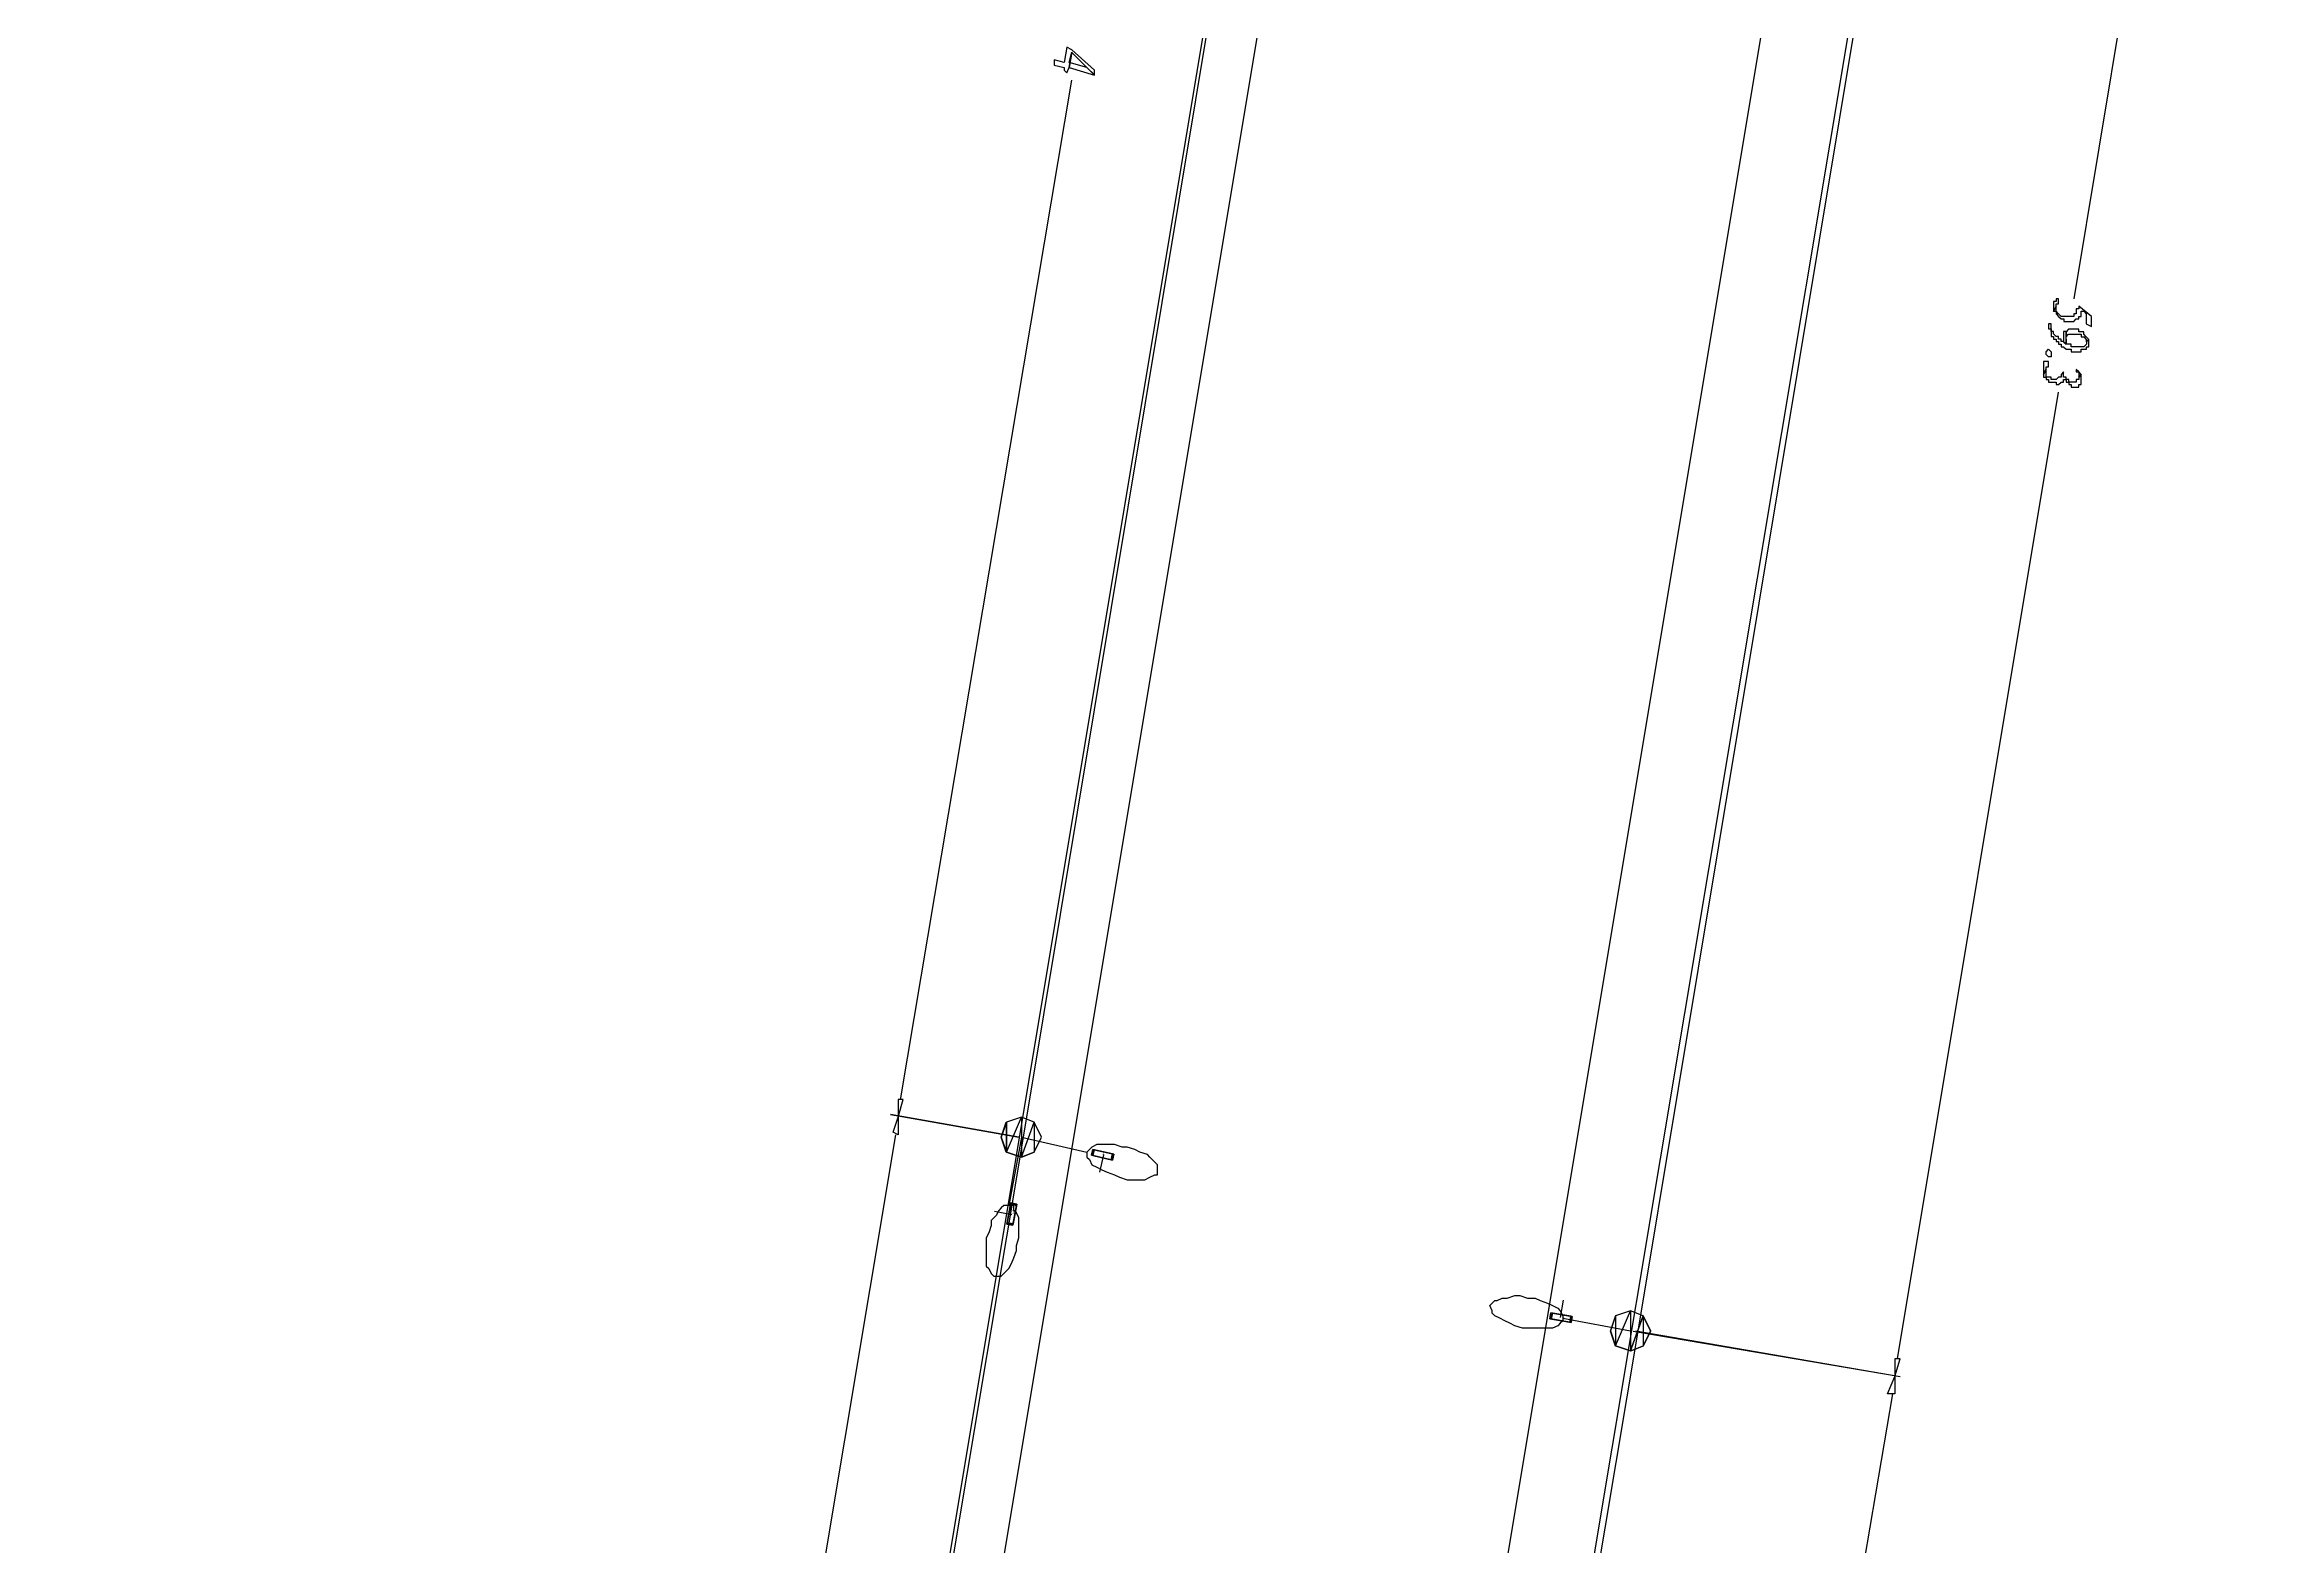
# Model space of a CAD drawing. Extents: x 212106 to 638151, y -1311344 to 1260505.
# Drawn here: x 340674 to 404077, y 737491 to 780092 of the extents above; entities that cross this region are included whole.
import ezdxf

# ---------------------------------------------------------------- set-up
doc = ezdxf.new("R2010")
doc.units = 0
doc.header["$MEASUREMENT"] = 0
for name, color, linetype in [('at_Entity', 7, 'Continuous'), ('DLXLUM01', 3, 'Continuous'), ('DLXLUMEX', 2, 'Continuous'), ('DLXSCENE', 7, 'Continuous')]:
    doc.layers.add(name, color=color, linetype=linetype)

# ---------------------------------------------------------------- blocks, each defined once
blk = doc.blocks.new('*U12')
for p, q in [((-260, 147), (-298, -18)), ((-298, -18), (-260, 147)), ((298, 18), (-260, 147)), ((-222, 138), (-260, 147)), ((-260, 147), (298, 18)), ((-260, 147), (-222, 138)), ((-222, 138), (-260, -27)), ((-260, -27), (-222, 138)), ((337, 10), (-222, 138)), ((-222, 138), (337, 10)), ((260, -147), (298, 18)), ((298, 18), (260, -147)), ((298, 18), (337, 10)), ((337, 10), (298, 18)), ((299, -156), (337, 10)), ((337, 10), (299, -156)), ((-298, -18), (260, -147)), ((260, -147), (-298, -18)), ((-298, -18), (-260, -27)), ((-260, -27), (-298, -18)), ((-260, -27), (299, -156)), ((299, -156), (-260, -27)), ((260, -147), (299, -156)), ((299, -156), (260, -147))]:
    blk.add_line(p, q)
at = {"color": 1}
blk.add_line((38, -9), (-74, -496), dxfattribs=at)
at = {"layer": 'DLXLUMEX', "color": 7}
blk.add_text('1', height=100, dxfattribs=at).set_placement((0, 0))
blk = doc.blocks.new('*U23')
at = {"color": 1}
blk.add_line((-7, -39), (-499, 55), dxfattribs=at)
for p, q in [((-37, 259), (-144, -304)), ((-144, -304), (-37, 259)), ((-30, 297), (-137, -266)), ((-137, -266), (-30, 297)), ((-30, 297), (-37, 259)), ((-37, 259), (-30, 297)), ((130, 227), (-37, 259)), ((-37, 259), (130, 227)), ((137, 266), (-30, 297)), ((-30, 297), (137, 266)), ((23, -336), (130, 227)), ((130, 227), (23, -336)), ((30, -297), (137, 266)), ((137, 266), (30, -297)), ((130, 227), (137, 266)), ((137, 266), (130, 227)), ((-137, -266), (-144, -304)), ((-144, -304), (-137, -266)), ((-144, -304), (23, -336)), ((23, -336), (-144, -304)), ((-137, -266), (30, -297)), ((30, -297), (-137, -266)), ((30, -297), (23, -336)), ((23, -336), (30, -297))]:
    blk.add_line(p, q)
at = {"layer": 'DLXLUMEX', "color": 7}
blk.add_text('1', height=100, dxfattribs=at).set_placement((0, 0))
blk = doc.blocks.new('*U102')
for p, q in [((-307, 139), (-336, -28)), ((-336, -28), (-307, 139)), ((-268, 133), (-307, 139)), ((-307, 139), (-268, 133)), ((258, 41), (-307, 139)), ((-307, 139), (258, 41)), ((-268, 133), (-297, -35)), ((-297, -35), (-268, 133)), ((297, 35), (-268, 133)), ((-268, 133), (297, 35)), ((229, -126), (258, 41)), ((258, 41), (229, -126)), ((297, 35), (258, 41)), ((258, 41), (297, 35)), ((268, -133), (297, 35)), ((297, 35), (268, -133)), ((-297, -35), (-336, -28)), ((-336, -28), (229, -126)), ((-336, -28), (-297, -35)), ((229, -126), (-336, -28)), ((-297, -35), (268, -133)), ((268, -133), (-297, -35)), ((229, -126), (268, -133)), ((268, -133), (229, -126))]:
    blk.add_line(p, q)
at = {"color": 1}
blk.add_line((-39, 7), (47, 499), dxfattribs=at)
at = {"layer": 'DLXLUMEX', "color": 7}
blk.add_text('1', height=100, dxfattribs=at).set_placement((0, 0))
blk = doc.blocks.new('*U97')
for p, q in [((20814, 782567), (10601, 721072)), ((27958, 715004), (37672, 773437)), ((10601, 721072), (1459, 666294)), ((20602, 671149), (27958, 715004))]:
    blk.add_line(p, q)

msp = doc.modelspace()

# ---------------------------------------------------------------- linework, layer by layer
at = {"layer": 'at_Entity', "color": 4}
for p, q in [((465456, 1237080), (356316, 581961)), ((449884, 1229433), (342316, 583735))]:
    msp.add_line(p, q, dxfattribs=at)
at = {"layer": 'at_Entity', "color": 1}
for p, q in [((448385, 1229513), (340674, 583168)), ((466885, 1229375), (358388, 580248))]:
    msp.add_line(p, q, dxfattribs=at)
at = {"layer": 'at_Entity', "color": 0}
for p, q in [((402815, 800306), (398243, 772884)), ((369673, 780019), (369601, 779586)), ((369815, 779947), (369673, 780019)), ((369743, 779442), (369815, 779875)), ((369745, 779591), (369816, 779879)), ((369816, 779879), (369745, 779447)), ((370459, 779370), (369815, 779947)), ((369815, 779875), (370244, 779442)), ((369601, 779586), (369315, 779659)), ((369315, 779659), (369315, 779514)), ((369315, 779514), (369601, 779442)), ((369601, 779442), (369601, 779370)), ((369601, 779370), (369673, 779298)), ((369673, 779298), (369743, 779442)), ((370244, 779447), (369745, 779591)), ((369745, 779447), (370459, 779230)), ((370459, 779230), (370244, 779447)), ((370244, 779442), (370459, 779240)), ((370459, 779240), (370459, 779370)), ((364958, 750156), (369815, 779087)), ((397743, 772810), (397673, 772810)), ((397673, 772810), (397673, 772810)), ((397673, 772810), (397673, 772738)), ((397673, 772738), (397673, 772738)), ((397673, 772738), (397673, 772738)), ((397673, 772738), (397673, 772667)), ((397744, 772673), (397673, 772529)), ((397673, 772667), (397673, 772667)), ((397673, 772667), (397673, 772595)), ((397673, 772523), (397743, 772667)), ((397673, 772595), (397673, 772595)), ((397673, 772595), (397673, 772595)), ((397673, 772595), (397673, 772523)), ((397673, 772529), (397744, 772529)), ((397673, 772523), (397673, 772523)), ((397815, 772882), (397743, 772882)), ((397743, 772882), (397743, 772882)), ((397743, 772882), (397743, 772882)), ((397743, 772882), (397743, 772810)), ((397743, 772667), (397743, 772738)), ((397743, 772738), (397815, 772738)), ((397743, 772667), (397743, 772667)), ((397743, 772667), (397743, 772667)), ((397743, 772667), (397743, 772667)), ((397744, 772601), (397744, 772673)), ((397744, 772529), (397744, 772601)), ((397744, 772601), (397744, 772601)), ((397816, 772457), (397744, 772529)), ((397744, 772529), (397744, 772529)), ((397744, 772529), (397744, 772529)), ((397744, 772529), (397744, 772457)), ((397744, 772457), (397744, 772457)), ((397744, 772457), (397744, 772457)), ((397744, 772457), (397816, 772385)), ((397815, 772810), (397815, 772882)), ((397815, 772882), (397815, 772882)), ((397815, 772810), (397815, 772810)), ((397815, 772738), (397815, 772810)), ((397815, 772738), (397815, 772738)), ((397815, 772738), (397815, 772738)), ((397815, 772738), (397815, 772738)), ((397887, 772385), (397816, 772457)), ((397816, 772457), (397816, 772457)), ((397816, 772457), (397816, 772457)), ((397816, 772385), (397816, 772385)), ((397816, 772385), (397816, 772385)), ((397816, 772385), (397887, 772313)), ((397959, 772385), (397887, 772385)), ((397887, 772385), (397887, 772385)), ((397887, 772385), (397887, 772385)), ((397887, 772313), (397887, 772313)), ((397887, 772313), (397887, 772313)), ((397887, 772313), (397887, 772313)), ((397887, 772313), (397959, 772313)), ((398031, 772385), (397959, 772385)), ((397959, 772385), (397959, 772385)), ((397959, 772313), (397959, 772241)), ((398101, 772385), (398031, 772385)), ((398031, 772385), (398031, 772385)), ((398173, 772385), (398101, 772385)), ((398101, 772385), (398101, 772385)), ((398245, 772385), (398173, 772385)), ((398173, 772385), (398173, 772385)), ((398173, 772385), (398173, 772385)), ((398173, 772385), (398173, 772385)), ((398315, 772457), (398245, 772457)), ((398245, 772457), (398245, 772457)), ((398245, 772457), (398245, 772385)), ((398245, 772241), (398315, 772313)), ((398387, 772601), (398315, 772601)), ((398315, 772601), (398315, 772529)), ((398315, 772529), (398315, 772529)), ((398315, 772529), (398315, 772529)), ((398315, 772529), (398315, 772529)), ((398315, 772529), (398315, 772457)), ((398315, 772313), (398315, 772313)), ((398315, 772313), (398315, 772313)), ((398315, 772313), (398387, 772313)), ((398745, 772385), (398387, 772673)), ((398387, 772673), (398387, 772673)), ((398387, 772673), (398387, 772673)), ((398387, 772673), (398387, 772601)), ((398387, 772313), (398387, 772385)), ((398387, 772385), (398387, 772385)), ((398387, 772385), (398459, 772385)), ((398387, 772313), (398387, 772313)), ((398459, 772457), (398459, 772529)), ((398459, 772529), (398529, 772529)), ((398459, 772385), (398459, 772457)), ((398459, 772457), (398459, 772457)), ((398459, 772457), (398459, 772457)), ((398529, 772529), (398601, 772457)), ((398601, 772457), (398601, 772169)), ((398745, 772098), (398745, 772385)), ((397602, 772172), (397530, 772172)), ((397530, 772172), (397530, 772172)), ((397530, 772172), (397530, 772100)), ((397530, 772100), (397530, 772100)), ((397530, 772100), (397530, 772028)), ((397530, 772028), (397530, 772028)), ((397530, 772028), (397602, 772028)), ((397602, 772100), (397602, 772172)), ((397602, 772172), (397602, 772172)), ((397602, 772172), (397602, 772172)), ((397602, 772028), (397602, 772100)), ((397602, 772100), (397602, 772100)), ((397602, 771956), (397602, 772028)), ((397602, 772028), (397602, 772028)), ((397602, 772028), (397602, 772028)), ((397602, 772028), (397602, 772028)), ((397602, 772028), (397602, 771956)), ((397673, 771956), (397602, 771956)), ((397602, 771956), (397602, 771956)), ((397602, 771956), (397602, 771885)), ((397602, 771885), (397602, 771885)), ((397602, 771885), (397602, 771885)), ((397602, 771885), (397602, 771813)), ((397602, 771813), (397673, 771813)), ((397673, 771885), (397673, 771956)), ((397744, 771813), (397673, 771885)), ((397673, 771885), (397673, 771885)), ((397673, 771885), (397673, 771885)), ((397673, 771813), (397673, 771813)), ((397673, 771813), (397673, 771741)), ((397673, 771741), (397673, 771741)), ((397673, 771741), (397744, 771741)), ((397816, 771813), (397744, 771813)), ((397744, 771813), (397744, 771813)), ((397744, 771813), (397744, 771813)), ((397744, 771741), (397744, 771669)), ((397744, 771669), (397744, 771669)), ((397744, 771669), (397816, 771669)), ((397816, 771741), (397816, 771813)), ((397888, 771741), (397816, 771741)), ((397816, 771741), (397816, 771741)), ((397816, 771669), (397816, 771597)), ((397888, 771669), (397888, 771741)), ((397958, 771669), (397888, 771669)), ((397888, 771669), (397888, 771669)), ((398029, 771951), (397958, 771951)), ((397958, 771951), (397958, 771879)), ((397958, 771879), (397958, 771879)), ((397958, 771879), (397958, 771879)), ((397958, 771879), (397958, 771807)), ((397958, 771807), (397958, 771807)), ((397958, 771807), (397958, 771807)), ((397958, 771807), (397958, 771735)), ((397958, 771735), (397958, 771735)), ((397958, 771735), (397958, 771663)), ((398030, 771597), (397958, 771669)), ((397958, 771669), (397958, 771669)), ((397958, 771663), (397958, 771663)), ((397958, 771663), (398029, 771592)), ((397959, 772241), (398031, 772241)), ((398029, 771807), (398029, 771951)), ((398029, 771951), (398029, 771951)), ((398029, 771951), (398029, 771951)), ((398029, 771735), (398029, 771807)), ((398029, 771592), (398029, 771735)), ((398100, 772021), (398030, 771949)), ((398030, 771949), (398030, 771805)), ((398030, 771805), (398100, 771877)), ((398030, 771805), (398030, 771805)), ((398030, 771805), (398030, 771805)), ((398030, 771805), (398030, 771805)), ((398030, 771669), (398030, 771741)), ((398030, 771741), (398030, 771597)), ((398030, 771597), (398030, 771669)), ((398030, 771669), (398030, 771669)), ((398030, 771669), (398030, 771669)), ((398031, 772241), (398031, 772241)), ((398031, 772241), (398101, 772241)), ((398172, 772021), (398100, 772021)), ((398100, 772021), (398100, 772021)), ((398100, 772021), (398100, 772021)), ((398100, 771877), (398100, 771877)), ((398100, 771877), (398100, 771877)), ((398100, 771877), (398172, 771877)), ((398101, 772241), (398101, 772241)), ((398101, 772241), (398173, 772241)), ((398244, 772021), (398172, 772021)), ((398172, 772021), (398172, 772021)), ((398172, 771877), (398172, 771877)), ((398172, 771877), (398172, 771877)), ((398172, 771877), (398244, 771877)), ((398173, 772241), (398173, 772241)), ((398173, 772241), (398173, 772241)), ((398173, 772241), (398245, 772241)), ((398314, 772021), (398244, 772021)), ((398244, 772021), (398244, 772021)), ((398244, 771877), (398244, 771877)), ((398244, 771877), (398314, 771877)), ((398245, 772241), (398245, 772241)), ((398386, 772021), (398314, 772021)), ((398314, 772021), (398314, 772021)), ((398314, 771877), (398314, 771877)), ((398314, 771877), (398386, 771877)), ((398386, 771949), (398386, 772021)), ((398458, 771949), (398386, 771949)), ((398386, 771949), (398386, 771949)), ((398386, 771877), (398386, 771877)), ((398386, 771877), (398458, 771877)), ((398528, 771949), (398458, 771949)), ((398458, 771949), (398458, 771949)), ((398458, 771877), (398458, 771805)), ((398458, 771805), (398528, 771805)), ((398528, 771877), (398528, 771949)), ((398600, 771805), (398528, 771877)), ((398528, 771877), (398528, 771877)), ((398528, 771877), (398528, 771877)), ((398528, 771805), (398528, 771805)), ((398528, 771805), (398528, 771805)), ((398528, 771805), (398600, 771733)), ((398672, 771733), (398600, 771805)), ((398600, 771805), (398600, 771805)), ((398600, 771805), (398600, 771805)), ((398600, 771733), (398600, 771733)), ((398600, 771733), (398600, 771733)), ((398600, 771733), (398600, 771661)), ((398600, 771661), (398672, 771733)), ((398600, 771661), (398600, 771661)), ((398600, 771661), (398600, 771661)), ((398601, 772169), (398745, 772098)), ((398672, 771741), (398602, 771669)), ((398602, 771669), (398602, 771597)), ((398672, 771669), (398672, 771741)), ((398672, 771741), (398672, 771741)), ((398672, 771741), (398672, 771741)), ((398672, 771597), (398672, 771669)), ((398672, 771669), (398672, 771669)), ((397459, 771101), (397387, 771101)), ((397387, 771101), (397387, 771101)), ((397387, 771101), (397387, 771029)), ((397387, 771029), (397387, 771029)), ((397387, 771029), (397387, 771029)), ((397387, 771029), (397387, 770957)), ((397458, 771378), (397529, 771450)), ((397458, 771306), (397458, 771378)), ((397458, 771378), (397458, 771378)), ((397458, 771378), (397458, 771378)), ((397458, 771378), (397458, 771378)), ((397458, 771378), (397458, 771378)), ((397529, 771235), (397458, 771306)), ((397458, 771306), (397458, 771306)), ((397458, 771306), (397458, 771306)), ((397458, 771306), (397458, 771306)), ((397530, 771101), (397459, 771101)), ((397459, 771101), (397459, 771101)), ((397459, 771101), (397459, 771101)), ((397529, 771450), (397529, 771450)), ((397529, 771450), (397529, 771450)), ((397529, 771450), (397601, 771378)), ((397601, 771235), (397529, 771235)), ((397529, 771235), (397529, 771235)), ((397529, 771235), (397529, 771235)), ((397530, 771029), (397530, 771101)), ((397530, 771101), (397530, 771101)), ((397530, 770957), (397530, 771029)), ((397530, 771029), (397530, 771029)), ((397530, 771029), (397530, 771029)), ((397601, 771378), (397601, 771378)), ((397601, 771378), (397601, 771378)), ((397601, 771378), (397601, 771378)), ((397601, 771378), (397601, 771306)), ((397601, 771306), (397601, 771235)), ((397601, 771306), (397601, 771306)), ((397601, 771306), (397601, 771306)), ((397601, 771306), (397601, 771306)), ((397601, 771235), (397601, 771235)), ((397816, 771597), (397816, 771597)), ((397816, 771597), (397888, 771597)), ((397888, 771597), (397888, 771525)), ((397888, 771525), (397888, 771525)), ((397888, 771525), (397958, 771525)), ((397958, 771525), (397958, 771525)), ((397958, 771525), (398030, 771453)), ((398102, 771597), (398030, 771597)), ((398030, 771597), (398030, 771597)), ((398030, 771453), (398030, 771453)), ((398030, 771453), (398030, 771453)), ((398030, 771453), (398102, 771453)), ((398174, 771597), (398102, 771597)), ((398102, 771597), (398102, 771597)), ((398102, 771453), (398102, 771453)), ((398102, 771453), (398174, 771453)), ((398174, 771525), (398174, 771597)), ((398244, 771525), (398174, 771525)), ((398174, 771453), (398174, 771453)), ((398174, 771453), (398174, 771382)), ((398174, 771382), (398244, 771382)), ((398316, 771525), (398244, 771525)), ((398244, 771525), (398244, 771525)), ((398244, 771525), (398244, 771525)), ((398244, 771382), (398244, 771382)), ((398244, 771382), (398316, 771382)), ((398388, 771525), (398316, 771525)), ((398316, 771525), (398316, 771525)), ((398316, 771382), (398316, 771382)), ((398316, 771382), (398388, 771382)), ((398458, 771525), (398388, 771525)), ((398388, 771525), (398388, 771525)), ((398388, 771525), (398388, 771525)), ((398388, 771382), (398388, 771382)), ((398388, 771382), (398458, 771382)), ((398530, 771525), (398458, 771525)), ((398458, 771525), (398458, 771525)), ((398458, 771382), (398458, 771453)), ((398458, 771453), (398458, 771453)), ((398458, 771453), (398530, 771453)), ((398602, 771597), (398530, 771525)), ((398530, 771525), (398530, 771525)), ((398530, 771525), (398530, 771525)), ((398530, 771453), (398530, 771453)), ((398530, 771453), (398530, 771453)), ((398530, 771453), (398602, 771453)), ((398602, 771597), (398602, 771597)), ((398602, 771597), (398602, 771597)), ((398602, 771453), (398602, 771525)), ((398602, 771525), (398602, 771525)), ((398602, 771525), (398602, 771525)), ((398602, 771525), (398672, 771525)), ((398672, 771525), (398672, 771597)), ((398672, 771597), (398672, 771597)), ((397458, 770880), (397386, 770736)), ((397386, 770736), (397386, 770736)), ((397386, 770736), (397386, 770664)), ((397386, 770664), (397458, 770664)), ((397387, 770957), (397387, 770957)), ((397387, 770957), (397387, 770885)), ((397387, 770885), (397387, 770885)), ((397387, 770885), (397387, 770885)), ((397387, 770885), (397387, 770814)), ((397387, 770742), (397459, 770885)), ((397387, 770814), (397387, 770814)), ((397387, 770814), (397387, 770742)), ((397387, 770742), (397387, 770742)), ((397458, 770808), (397458, 770880)), ((397458, 770736), (397458, 770808)), ((397458, 770808), (397458, 770808)), ((397458, 770664), (397458, 770736)), ((397458, 770736), (397458, 770736)), ((397458, 770736), (397458, 770736)), ((397458, 770736), (397458, 770736)), ((397529, 770664), (397458, 770664)), ((397458, 770664), (397458, 770664)), ((397458, 770664), (397458, 770592)), ((397458, 770592), (397458, 770592)), ((397458, 770592), (397529, 770592)), ((397459, 770885), (397459, 770957)), ((397459, 770957), (397459, 770957)), ((397459, 770957), (397459, 770957)), ((397459, 770957), (397530, 770957)), ((397459, 770885), (397459, 770885)), ((397459, 770885), (397459, 770885)), ((397459, 770885), (397459, 770885)), ((397601, 770664), (397529, 770664)), ((397529, 770664), (397529, 770664)), ((397529, 770592), (397529, 770592)), ((397529, 770592), (397529, 770521)), ((397529, 770521), (397601, 770521)), ((397601, 770592), (397601, 770664)), ((397672, 770592), (397601, 770592)), ((397601, 770592), (397601, 770592)), ((397601, 770521), (397601, 770521)), ((397601, 770521), (397672, 770521)), ((397743, 770592), (397672, 770592)), ((397672, 770592), (397672, 770592)), ((397672, 770521), (397672, 770521)), ((397672, 770521), (397743, 770521)), ((397815, 770664), (397743, 770592)), ((397743, 770592), (397743, 770592)), ((397743, 770592), (397743, 770592)), ((397743, 770521), (397743, 770449)), ((397743, 770449), (397743, 770449)), ((397743, 770449), (397815, 770449)), ((397887, 770664), (397815, 770664)), ((397815, 770664), (397815, 770664)), ((397815, 770664), (397815, 770664)), ((397815, 770449), (397887, 770521)), ((397815, 770449), (397815, 770449)), ((397957, 770808), (397887, 770736)), ((397887, 770736), (397887, 770736)), ((397887, 770736), (397887, 770736)), ((397887, 770736), (397887, 770664)), ((397887, 770664), (397887, 770664)), ((397887, 770521), (397887, 770521)), ((397887, 770521), (397887, 770521)), ((397887, 770521), (397957, 770521)), ((397957, 770736), (397957, 770808)), ((397957, 770808), (397957, 770808)), ((397957, 770808), (397957, 770808)), ((397957, 770808), (397957, 770808)), ((397957, 770808), (397957, 770808)), ((397957, 770664), (397957, 770736)), ((397957, 770736), (397957, 770736)), ((397957, 770736), (397957, 770736)), ((398029, 770664), (397957, 770664)), ((397957, 770521), (397957, 770592)), ((397957, 770592), (398029, 770592)), ((397957, 770521), (397957, 770521)), ((398029, 770592), (398029, 770664)), ((398029, 770664), (398029, 770664)), ((398101, 770592), (398029, 770592)), ((398029, 770592), (398029, 770592)), ((398029, 770592), (398029, 770592)), ((398029, 770592), (398029, 770592)), ((398029, 770592), (398029, 770521)), ((398029, 770521), (398029, 770521)), ((398029, 770521), (398101, 770521)), ((398101, 770521), (398101, 770592)), ((398171, 770521), (398101, 770521)), ((398101, 770521), (398101, 770449)), ((398101, 770449), (398101, 770449)), ((398101, 770449), (398171, 770449)), ((398243, 770521), (398171, 770521)), ((398171, 770521), (398171, 770521)), ((398171, 770449), (398171, 770449)), ((398171, 770449), (398171, 770377)), ((398171, 770377), (398243, 770377)), ((398315, 770521), (398243, 770521)), ((398243, 770521), (398243, 770521)), ((398243, 770521), (398243, 770521)), ((398243, 770377), (398243, 770377)), ((398243, 770377), (398315, 770377)), ((398387, 770808), (398315, 770880)), ((398315, 770880), (398315, 770880)), ((398315, 770880), (398315, 770880)), ((398315, 770880), (398315, 770880)), ((398315, 770880), (398315, 770808)), ((398315, 770808), (398315, 770808)), ((398315, 770808), (398387, 770808)), ((398387, 770592), (398315, 770592)), ((398315, 770592), (398315, 770521)), ((398315, 770521), (398315, 770521)), ((398315, 770377), (398315, 770377)), ((398315, 770377), (398315, 770377)), ((398315, 770377), (398387, 770377)), ((398457, 770736), (398387, 770808)), ((398387, 770808), (398387, 770808)), ((398387, 770808), (398387, 770808)), ((398387, 770808), (398387, 770736)), ((398387, 770736), (398387, 770736)), ((398387, 770736), (398387, 770664)), ((398387, 770664), (398457, 770736)), ((398457, 770736), (398387, 770664)), ((398387, 770664), (398387, 770664)), ((398387, 770664), (398387, 770664)), ((398387, 770664), (398387, 770664)), ((398387, 770664), (398387, 770592)), ((398387, 770592), (398387, 770592)), ((398387, 770377), (398387, 770449)), ((398387, 770449), (398457, 770449)), ((398387, 770377), (398387, 770377)), ((398457, 770664), (398457, 770736)), ((398457, 770736), (398457, 770736)), ((398457, 770736), (398457, 770736)), ((398457, 770736), (398457, 770736)), ((398457, 770592), (398457, 770664)), ((398457, 770664), (398457, 770664)), ((398457, 770592), (398457, 770592)), ((398457, 770521), (398457, 770592)), ((398457, 770449), (398457, 770521)), ((398457, 770521), (398457, 770521)), ((398457, 770449), (398457, 770449)), ((398457, 770449), (398457, 770449)), ((393244, 742813), (397815, 770235)), ((365030, 750168), (364887, 750168)), ((364887, 750168), (364887, 749669)), ((364887, 749669), (365030, 750168)), ((368315, 749096), (364673, 749737)), ((368316, 749090), (364673, 749733)), ((364745, 749240), (364887, 749667)), ((364887, 749667), (364887, 749169)), ((367816, 749100), (367958, 749527)), ((367816, 749100), (367958, 749527)), ((367959, 749525), (367816, 749098)), ((367959, 749525), (367816, 749098)), ((367959, 749525), (367816, 749098)), ((367959, 749525), (367816, 749098)), ((367958, 749527), (367958, 748673)), ((367958, 749527), (367958, 748673)), ((368387, 749667), (367959, 749525)), ((368387, 749667), (367959, 749525)), ((367959, 748671), (368387, 749667)), ((367959, 748671), (368387, 749667)), ((368387, 749667), (367959, 749525)), ((368387, 749667), (367959, 749525)), ((368387, 749667), (367959, 749525)), ((367959, 748671), (368387, 749667)), ((367959, 748671), (368387, 749667)), ((368387, 749667), (367959, 749525)), ((367959, 749525), (367959, 748671)), ((367959, 749525), (367959, 748671)), ((368744, 749525), (368387, 749667)), ((368744, 749525), (368387, 749667)), ((368387, 749667), (368387, 748528)), ((368387, 749667), (368387, 748528)), ((368744, 749525), (368387, 749667)), ((368744, 749525), (368387, 749667)), ((368744, 749525), (368387, 749667)), ((368387, 749667), (368387, 748528)), ((368387, 749667), (368387, 748528)), ((368744, 749525), (368387, 749667)), ((368387, 748528), (368744, 749525)), ((368387, 748528), (368744, 749525)), ((368388, 748531), (368746, 749527)), ((368388, 748531), (368746, 749527)), ((368959, 749098), (368744, 749525)), ((368959, 749098), (368744, 749525)), ((368959, 749098), (368744, 749525)), ((368959, 749098), (368744, 749525)), ((368959, 749100), (368746, 749527)), ((368746, 749527), (368746, 748673)), ((368746, 749527), (368746, 748673)), ((368959, 749100), (368746, 749527)), ((368746, 749527), (368746, 748673)), ((368746, 749527), (368746, 748673)), ((364816, 749168), (360531, 723589)), ((364887, 749169), (364745, 749240)), ((367958, 748673), (367816, 749100)), ((367958, 748673), (367816, 749100)), ((367816, 749098), (367959, 748671)), ((367816, 749098), (367959, 748671)), ((367816, 749098), (367959, 748671)), ((367816, 749098), (367959, 748671)), ((368388, 749097), (368031, 747161)), ((368388, 749097), (370245, 748670)), ((368744, 748671), (368959, 749098)), ((368744, 748671), (368959, 749098)), ((368744, 748671), (368959, 749098)), ((368744, 748671), (368959, 749098)), ((368746, 748673), (368959, 749100)), ((368746, 748673), (368959, 749100)), ((370387, 748816), (370316, 748745)), ((370531, 748887), (370387, 748816)), ((370673, 748887), (370531, 748887)), ((370817, 748887), (370673, 748887)), ((371031, 748887), (370817, 748887)), ((371245, 748816), (371031, 748887)), ((371388, 748816), (371245, 748816)), ((371603, 748745), (371388, 748816)), ((367959, 748671), (368387, 748528)), ((368387, 748528), (367959, 748671)), ((367959, 748671), (368387, 748528)), ((367959, 748671), (368387, 748528)), ((368387, 748528), (367959, 748671)), ((367959, 748671), (368387, 748528)), ((368387, 748528), (368744, 748671)), ((368387, 748528), (368744, 748671)), ((368387, 748528), (368744, 748671)), ((368387, 748528), (368744, 748671)), ((368387, 748528), (368387, 748528)), ((368387, 748528), (368387, 748528)), ((368387, 748528), (368387, 748528)), ((368746, 748673), (368388, 748531)), ((368746, 748673), (368388, 748531)), ((370316, 748745), (370245, 748674)), ((370245, 748674), (370245, 748602)), ((370245, 748602), (370245, 748531)), ((370245, 748531), (370316, 748460)), ((370316, 748460), (370387, 748318)), ((370387, 748318), (370531, 748247)), ((370531, 748247), (370673, 748176)), ((370673, 748176), (370817, 748104)), ((371745, 748674), (371603, 748745)), ((371960, 748602), (371745, 748674)), ((372031, 748531), (371960, 748602)), ((372173, 748389), (372031, 748531)), ((372246, 748318), (372173, 748389)), ((372246, 748247), (372246, 748318)), ((372246, 748104), (372246, 748247)), ((370817, 748104), (371031, 748033)), ((371031, 748033), (371174, 747962)), ((371174, 747962), (371388, 747891)), ((371388, 747891), (371603, 747891)), ((371603, 747891), (371745, 747891)), ((371745, 747891), (371889, 747891)), ((371889, 747891), (372031, 747962)), ((372031, 747962), (372173, 748033)), ((372173, 748033), (372246, 748033)), ((372246, 748033), (372246, 748104)), ((372246, 748104), (372246, 748104)), ((367744, 747022), (367672, 746880)), ((367816, 747093), (367744, 747022)), ((367887, 747164), (367816, 747093)), ((367958, 747164), (367887, 747164)), ((368102, 747164), (367958, 747164)), ((368173, 747164), (368102, 747164)), ((368173, 747022), (368173, 747164)), ((368244, 746951), (368173, 747022)), ((368315, 746808), (368244, 746951)), ((367459, 746382), (367387, 746240)), ((367530, 746595), (367459, 746382)), ((367672, 746880), (367530, 746737)), ((367530, 746737), (367530, 746595)), ((368315, 746595), (368315, 746808)), ((368315, 746453), (368315, 746595)), ((368315, 746240), (368315, 746453)), ((367387, 746240), (367387, 746026)), ((367387, 746026), (367387, 745813)), ((367387, 745813), (367387, 745671)), ((367387, 745671), (367387, 745443)), ((368102, 745515), (368173, 745671)), ((368173, 745671), (368244, 745884)), ((368244, 746026), (368315, 746240)), ((368244, 745884), (368244, 746026)), ((367387, 745443), (367459, 745372)), ((367459, 745372), (367530, 745230)), ((367530, 745230), (367601, 745159)), ((367601, 745159), (367672, 745159)), ((367672, 745159), (367744, 745159)), ((367672, 745159), (367672, 745159)), ((367744, 745159), (367816, 745159)), ((367816, 745159), (367887, 745230)), ((367887, 745230), (368029, 745372)), ((368029, 745372), (368102, 745515)), ((381673, 744319), (381744, 744390)), ((381744, 744390), (381817, 744461)), ((381817, 744461), (381888, 744461)), ((381888, 744461), (382031, 744532)), ((382031, 744532), (382173, 744532)), ((382173, 744532), (382388, 744603)), ((382388, 744603), (382531, 744603)), ((382531, 744603), (382744, 744532)), ((382744, 744532), (382959, 744532)), ((382959, 744532), (383102, 744461)), ((383102, 744461), (383317, 744390)), ((383317, 744390), (383459, 744319)), ((381744, 744176), (381673, 744319)), ((381673, 744319), (381673, 744319)), ((381744, 744105), (381744, 744176)), ((381817, 744034), (381744, 744105)), ((381959, 743963), (381817, 744034)), ((382102, 743892), (381959, 743963)), ((382244, 743821), (382102, 743892)), ((382388, 743750), (382244, 743821)), ((382602, 743679), (382388, 743750)), ((383459, 744319), (383602, 744247)), ((383602, 743750), (383459, 743679)), ((383602, 744247), (383673, 744176)), ((383673, 743821), (383602, 743750)), ((383673, 744176), (383746, 744034)), ((383746, 743892), (383673, 743821)), ((385672, 743596), (383744, 743951)), ((383746, 744034), (383746, 743963)), ((383746, 743963), (383746, 743892)), ((385101, 743594), (385243, 744020)), ((385101, 743594), (385243, 744020)), ((385244, 744030), (385102, 743604)), ((385244, 744030), (385102, 743604)), ((385244, 744030), (385102, 743604)), ((385244, 744030), (385102, 743604)), ((385243, 744020), (385243, 743168)), ((385243, 744020), (385243, 743168)), ((385673, 744172), (385244, 744030)), ((385673, 744172), (385244, 744030)), ((385244, 743178), (385673, 744172)), ((385244, 743178), (385673, 744172)), ((385673, 744172), (385244, 744030)), ((385673, 744172), (385244, 744030)), ((385673, 744172), (385244, 744030)), ((385244, 743178), (385673, 744172)), ((385244, 743178), (385673, 744172)), ((385673, 744172), (385244, 744030)), ((385244, 744030), (385244, 743178)), ((385244, 744030), (385244, 743178)), ((385672, 743026), (386030, 744020)), ((385672, 743026), (386030, 744020)), ((386030, 744030), (385673, 744172)), ((386030, 744030), (385673, 744172)), ((385673, 744172), (385673, 743036)), ((385673, 744172), (385673, 743036)), ((386030, 744030), (385673, 744172)), ((386030, 744030), (385673, 744172)), ((386030, 744030), (385673, 744172)), ((385673, 744172), (385673, 743036)), ((385673, 744172), (385673, 743036)), ((386030, 744030), (385673, 744172)), ((385673, 743036), (386030, 744030)), ((385673, 743036), (386030, 744030)), ((386244, 743604), (386030, 744030)), ((386244, 743604), (386030, 744030)), ((386244, 743604), (386030, 744030)), ((386244, 743604), (386030, 744030)), ((386244, 743594), (386030, 744020)), ((386030, 744020), (386030, 743168)), ((386030, 744020), (386030, 743168)), ((386244, 743594), (386030, 744020)), ((386030, 744020), (386030, 743168)), ((386030, 744020), (386030, 743168)), ((382817, 743679), (382602, 743679)), ((383031, 743679), (382817, 743679)), ((383173, 743679), (383031, 743679)), ((383317, 743679), (383173, 743679)), ((383459, 743679), (383317, 743679)), ((385243, 743168), (385101, 743594)), ((385243, 743168), (385101, 743594)), ((385102, 743604), (385244, 743178)), ((385102, 743604), (385244, 743178)), ((385102, 743604), (385244, 743178)), ((385102, 743604), (385244, 743178)), ((385244, 743178), (385673, 743036)), ((385673, 743036), (385244, 743178)), ((385244, 743178), (385673, 743036)), ((385244, 743178), (385673, 743036)), ((385673, 743036), (385244, 743178)), ((385244, 743178), (385673, 743036)), ((386030, 743168), (385672, 743026)), ((386030, 743168), (385672, 743026)), ((385673, 743036), (386030, 743178)), ((385673, 743036), (386030, 743178)), ((385673, 743036), (386030, 743178)), ((385673, 743036), (386030, 743178)), ((385745, 743599), (393315, 742304)), ((385816, 743601), (393316, 742309)), ((386030, 743178), (386244, 743604)), ((386030, 743178), (386244, 743604)), ((386030, 743178), (386244, 743604)), ((386030, 743178), (386244, 743604)), ((386030, 743168), (386244, 743594)), ((386030, 743168), (386244, 743594)), ((385673, 743036), (385673, 743036)), ((385673, 743036), (385673, 743036)), ((385673, 743036), (385673, 743036)), ((393315, 742810), (393172, 742810)), ((393172, 742810), (393172, 742313)), ((393172, 742313), (393315, 742810)), ((392958, 741812), (393172, 742309)), ((393172, 742309), (393172, 741812)), ((393101, 741813), (389673, 721738)), ((393172, 741812), (392958, 741812))]:
    msp.add_line(p, q, dxfattribs=at)

# ---------------------------------------------------------------- block references
at = {"layer": 'DLXLUM01'}
for name, p in [('*U12', (370673, 748603)), ('*U23', (368119, 746935)), ('*U102', (383719, 743975))]:
    msp.add_blockref(name, p, dxfattribs=at)
at = {"layer": 'DLXSCENE'}
msp.add_blockref('*U97', (357928, 28595), dxfattribs=at)

doc.saveas('drawing.dxf')
